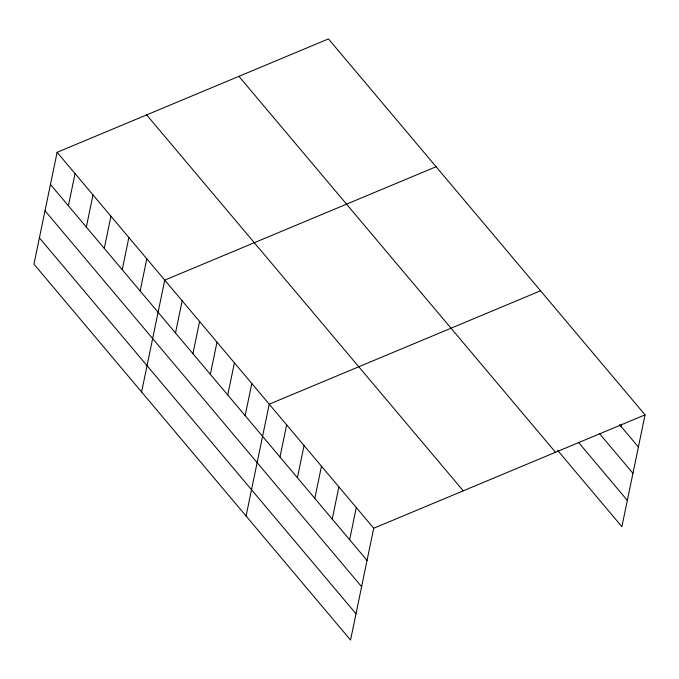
<?xml version="1.0" encoding="UTF-8"?>
<svg xmlns="http://www.w3.org/2000/svg" width="679" height="679" viewBox="0 0 679 679"><rect width="100%" height="100%" fill="white"/><g stroke="black" fill="none" stroke-linecap="round" stroke-linejoin="round"><path stroke-width="1.02" d="M57.112 152.317L33.95 264.148L350.551 640.085L373.713 528.245L57.112 152.317L328.449 38.915L645.05 414.852L621.888 526.683L557.595 450.347M68.392 205.771L75.046 173.62M86.335 227.075L92.989 194.924M104.269 248.378L110.932 216.219M122.212 269.682L128.874 237.523M140.154 290.985L146.817 258.826M141.597 391.97L164.751 280.13L436.096 166.737M175.505 332.965L182.167 300.805M192.921 353.64L199.584 321.481M210.337 374.316L216.991 342.157M227.745 394.991L234.408 362.832M245.161 415.667L251.816 383.516M246.07 516.023L269.232 404.192L540.569 290.79M279.986 457.018L286.648 424.867M297.402 477.693L304.056 445.543M314.81 498.369L321.473 466.218M332.226 519.053L338.889 486.894M349.643 539.729L356.297 507.569M620.979 426.327L621.404 424.256M373.713 528.245L645.05 414.852M619.638 424.74L638.387 447.003M599.455 433.541L632.947 473.297M578.449 442.343L627.337 500.389M238.906 76.337L555.507 452.273M146.656 114.895L463.256 490.824M50.45 184.467L367.05 560.404M45.009 210.762L361.61 586.698M39.399 237.854L356 613.791"/></g></svg>
